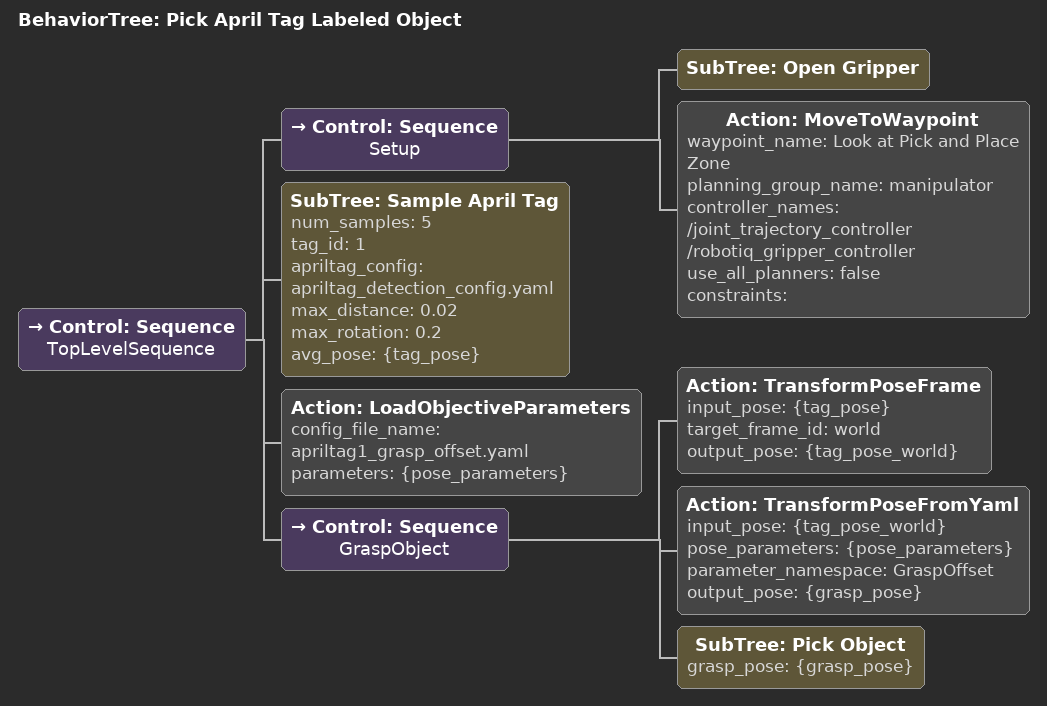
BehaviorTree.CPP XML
<?xml version='1.0' encoding='UTF-8'?>
<root BTCPP_format="4" main_tree_to_execute="Pick April Tag Labeled Object">
  <BehaviorTree ID="Pick April Tag Labeled Object" _description="Picks up an object that is at a known pose offset from an AprilTag marker.">
    <Control ID="Sequence" name="TopLevelSequence">
      <Control ID="Sequence" name="Setup">
        <SubTree ID="Open Gripper"/>
        <Action ID="MoveToWaypoint" waypoint_name="Look at Pick and Place Zone" planning_group_name="manipulator" controller_names="/joint_trajectory_controller /robotiq_gripper_controller" use_all_planners="false" constraints=""/>
      </Control>
      <SubTree ID="Sample April Tag" num_samples="5" tag_id="1" apriltag_config="apriltag_detection_config.yaml" max_distance="0.02" max_rotation="0.2" avg_pose="{tag_pose}"/>
      <Action ID="LoadObjectiveParameters" config_file_name="apriltag1_grasp_offset.yaml" parameters="{pose_parameters}"/>
      <Control ID="Sequence" name="GraspObject">
        <Action ID="TransformPoseFrame" input_pose="{tag_pose}" target_frame_id="world" output_pose="{tag_pose_world}"/>
        <Action ID="TransformPoseFromYaml" input_pose="{tag_pose_world}" pose_parameters="{pose_parameters}" parameter_namespace="GraspOffset" output_pose="{grasp_pose}"/>
        <SubTree ID="Pick Object" grasp_pose="{grasp_pose}"/>
      </Control>
    </Control>
  </BehaviorTree>
</root>
